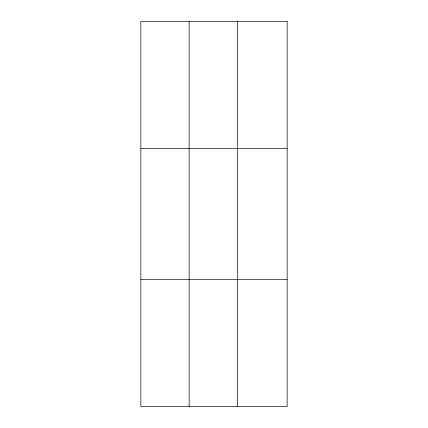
<?xml version="1.0" encoding="UTF-8"?>
<svg xmlns="http://www.w3.org/2000/svg" width="428" height="428" viewBox="0 0 428 428"><rect width="100%" height="100%" fill="white"/><g stroke="black" fill="none" stroke-linecap="round" stroke-linejoin="round"><path stroke-width="0.64" d="M189.128 21.4L189.128 406.6M237.406 21.4L237.406 406.6M140.855 148.516L287.145 148.516M140.855 279.484L287.145 279.484M287.145 21.4L287.145 406.6L140.855 406.6L140.855 21.4L287.145 21.4"/></g></svg>
